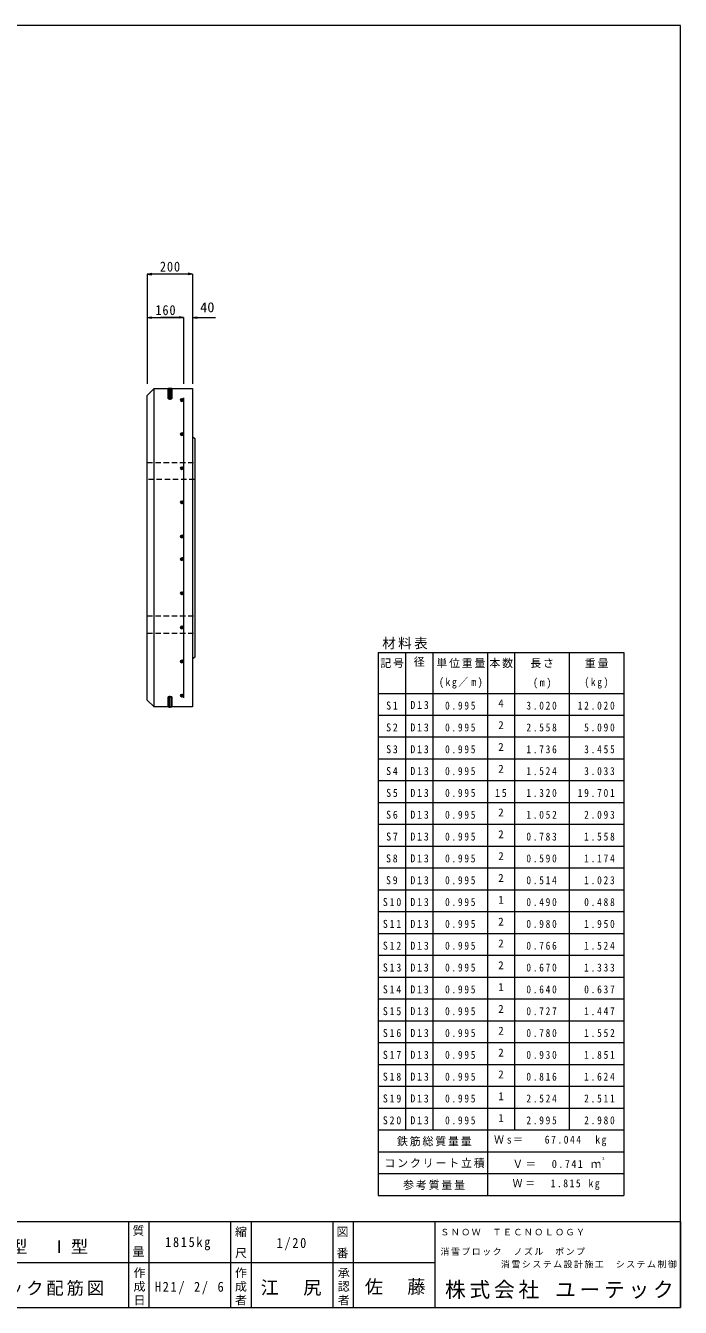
# Model space of a CAD drawing. Units: millimetres at full size, sheet at 1:20; details may follow other scales. Extents: x -10763 to 3978, y -2819 to 6691.
# Drawn here: x 1096 to 3978, y -2819 to 2819 of the extents above; entities that cross this region are included whole.
import ezdxf
from ezdxf.enums import TextEntityAlignment as Align

# ---------------------------------------------------------------- set-up
doc = ezdxf.new("R2010")
doc.units = ezdxf.units.MM
doc.header["$LTSCALE"] = 20
doc.linetypes.add('DASHED1', pattern=[1.8, 1.2, -0.6])
for name, color, linetype, lineweight in [('0-0_図面枠', 4, 'Continuous', 9), ('0-3_鉄筋', 7, 'Continuous', 9), ('0-6_寸法', 4, 'Continuous', 9), ('1-0', 7, 'Continuous', 9), ('1-3', 7, 'Continuous', 9)]:
    doc.layers.add(name, color=color, linetype=linetype, lineweight=lineweight)
doc.styles.add('@ＭＳ ゴシック', font='')
doc.styles.add('ＭＳ ゴシック', font='')
doc.styles.get('@ＭＳ ゴシック').set_extended_font_data('@MS Gothic')
doc.styles.get('ＭＳ ゴシック').set_extended_font_data('MS Gothic')

msp = doc.modelspace()

# ---------------------------------------------------------------- linework, layer by layer
at = {"layer": '0-0_図面枠', "color": 3}
for p, q in [((1631.37, 1192.26), (1661.37, 1222.26)), ((1631.37, -147.74), (1631.37, 1192.26)), ((1661.37, -177.74), (1661.37, 1222.26)), ((1831.37, 1012.26), (1831.37, 32.26)), ((1661.37, -177.74), (1631.37, -147.74))]:
    msp.add_line(p, q, dxfattribs=at)
at = {"layer": '0-0_図面枠'}
for p, q in [((1724.47, 1222.26), (1724.47, 1177.26)), ((1724.47, 1177.26), (1724.47, 1222.26)), ((1731.37, 1226.2), (1731.37, 1173.31)), ((1731.37, 1226.2), (1731.37, 1173.31)), ((1738.27, 1177.26), (1738.27, 1222.26)), ((1738.27, 1222.26), (1738.27, 1177.26)), ((1723.37, 1178.36), (1724.47, 1177.26)), ((1724.47, 1177.26), (1723.37, 1178.36)), ((1724.47, 1177.26), (1738.27, 1177.26)), ((1738.27, 1177.26), (1724.47, 1177.26)), ((1738.27, 1177.26), (1739.37, 1178.36)), ((1739.37, 1178.36), (1738.27, 1177.26)), ((1723.37, -133.84), (1724.47, -132.74)), ((1724.47, -132.74), (1723.37, -133.84)), ((1724.47, -177.74), (1724.47, -132.74)), ((1724.47, -132.74), (1738.27, -132.74)), ((1724.47, -132.74), (1724.47, -177.74)), ((1738.27, -132.74), (1724.47, -132.74)), ((1731.37, -181.69), (1731.37, -128.8)), ((1731.37, -181.69), (1731.37, -128.8)), ((1738.27, -132.74), (1738.27, -177.74)), ((1738.27, -132.74), (1739.37, -133.84)), ((1738.27, -177.74), (1738.27, -132.74)), ((1739.37, -133.84), (1738.27, -132.74))]:
    msp.add_line(p, q, dxfattribs=at)
at = {"layer": '0-0_図面枠', "color": 7, "linetype": 'DASHED1'}
for p, q in [((1631.37, 897.26), (1840.37, 897.26)), ((1840.37, 822.26), (1631.37, 822.26)), ((1631.37, 222.26), (1840.37, 222.26)), ((1631.37, 147.26), (1840.37, 147.26))]:
    msp.add_line(p, q, dxfattribs=at)
at = {"layer": '0-0_図面枠', "color": 3}
msp.add_lwpolyline([(1661.37, 1222.26), (1831.37, 1222.26), (1831.37, 1012.26), (1840.37, 1003.26), (1840.37, 41.26), (1831.37, 32.26), (1831.37, -177.74), (1661.37, -177.74)], dxfattribs=at)
at = {"layer": '0-0_図面枠'}
for points in [[(1739.37, 1178.36), (1739.37, 1222.26), (1723.37, 1222.26), (1723.37, 1178.36)], [(1723.37, 1178.36), (1723.37, 1222.26), (1739.37, 1222.26), (1739.37, 1178.36)], [(1739.37, -133.84), (1739.37, -177.74), (1723.37, -177.74), (1723.37, -133.84)], [(1723.37, -133.84), (1723.37, -177.74), (1739.37, -177.74), (1739.37, -133.84)]]:
    msp.add_lwpolyline(points, dxfattribs=at)
at = {"layer": '0-3_鉄筋'}
for p, q in [((1778.41, 1172.94), (1785.55, 1165.79)), ((1778.57, 1170.65), (1783.26, 1165.96)), ((1778.82, 1174.64), (1787.25, 1166.21)), ((1779.57, 1176.02), (1788.63, 1166.96)), ((1780.57, 1177.13), (1789.75, 1167.96)), ((1781.83, 1178), (1790.61, 1169.22)), ((1783.37, 1178.58), (1791.19, 1170.76)), ((1785.33, 1178.74), (1791.35, 1172.72)), ((1788.65, 1177.55), (1790.16, 1176.03)), ((1778.41, 1022.94), (1785.55, 1015.79)), ((1778.57, 1020.65), (1783.26, 1015.96)), ((1778.82, 1024.64), (1787.25, 1016.21)), ((1779.57, 1026.02), (1788.63, 1016.96)), ((1780.57, 1027.13), (1789.75, 1017.96)), ((1781.83, 1028), (1790.61, 1019.22)), ((1783.37, 1028.58), (1791.19, 1020.76)), ((1785.33, 1028.74), (1791.35, 1022.72)), ((1788.65, 1027.55), (1790.16, 1026.03)), ((1778.41, 872.94), (1785.55, 865.79)), ((1778.57, 870.65), (1783.26, 865.96)), ((1778.82, 874.64), (1787.25, 866.21)), ((1779.57, 876.02), (1788.63, 866.96)), ((1780.57, 877.13), (1789.75, 867.96)), ((1781.83, 878), (1790.61, 869.22)), ((1783.37, 878.58), (1791.19, 870.76)), ((1785.33, 878.74), (1791.35, 872.72)), ((1788.65, 877.55), (1790.16, 876.03)), ((1778.41, 722.94), (1785.55, 715.79)), ((1778.57, 720.65), (1783.26, 715.96)), ((1778.82, 724.64), (1787.25, 716.21)), ((1779.57, 726.02), (1788.63, 716.96)), ((1780.57, 727.13), (1789.75, 717.96)), ((1781.83, 728), (1790.61, 719.22)), ((1783.37, 728.58), (1791.19, 720.76)), ((1785.33, 728.74), (1791.35, 722.72)), ((1788.65, 727.55), (1790.16, 726.03)), ((1778.41, 572.94), (1785.55, 565.79)), ((1778.57, 570.65), (1783.26, 565.96)), ((1778.82, 574.64), (1787.25, 566.21)), ((1779.57, 576.02), (1788.63, 566.96)), ((1780.57, 577.13), (1789.75, 567.96)), ((1781.83, 578), (1790.61, 569.22)), ((1783.37, 578.58), (1791.19, 570.76)), ((1785.33, 578.74), (1791.35, 572.72)), ((1788.65, 577.55), (1790.16, 576.03)), ((1778.41, 472.94), (1785.55, 465.79)), ((1778.57, 470.65), (1783.26, 465.96)), ((1778.82, 474.64), (1787.25, 466.21)), ((1779.57, 476.02), (1788.63, 466.96)), ((1780.57, 477.13), (1789.75, 467.96)), ((1781.83, 478), (1790.61, 469.22)), ((1783.37, 478.58), (1791.19, 470.76)), ((1785.33, 478.74), (1791.35, 472.72)), ((1788.65, 477.55), (1790.16, 476.03)), ((1778.41, 322.94), (1785.55, 315.79)), ((1778.57, 320.65), (1783.26, 315.96)), ((1778.82, 324.64), (1787.25, 316.21)), ((1779.57, 326.02), (1788.63, 316.96)), ((1780.57, 327.13), (1789.75, 317.96)), ((1781.83, 328), (1790.61, 319.22)), ((1783.37, 328.58), (1791.19, 320.76)), ((1785.33, 328.74), (1791.35, 322.72)), ((1788.65, 327.55), (1790.16, 326.03)), ((1778.41, 172.94), (1785.55, 165.79)), ((1778.57, 170.65), (1783.26, 165.96)), ((1778.82, 174.64), (1787.25, 166.21)), ((1779.57, 176.02), (1788.63, 166.96)), ((1780.57, 177.13), (1789.75, 167.96)), ((1781.83, 178), (1790.61, 169.22)), ((1783.37, 178.58), (1791.19, 170.76)), ((1785.33, 178.74), (1791.35, 172.72)), ((1788.65, 177.55), (1790.16, 176.03)), ((1778.41, 22.94), (1785.55, 15.79)), ((1778.57, 20.65), (1783.26, 15.96)), ((1778.82, 24.64), (1787.25, 16.21)), ((1779.57, 26.02), (1788.63, 16.96)), ((1780.57, 27.13), (1789.75, 17.96)), ((1781.83, 28), (1790.61, 19.22)), ((1783.37, 28.58), (1791.19, 20.76)), ((1785.33, 28.74), (1791.35, 22.72)), ((1788.65, 27.55), (1790.16, 26.03)), ((1778.41, -127.06), (1785.55, -134.21)), ((1778.57, -129.35), (1783.26, -134.04)), ((1778.82, -125.36), (1787.25, -133.79)), ((1779.57, -123.98), (1788.63, -133.04)), ((1780.57, -122.87), (1789.75, -132.04)), ((1781.83, -122), (1790.61, -130.78)), ((1783.37, -121.42), (1791.19, -129.24)), ((1785.33, -121.26), (1791.35, -127.28)), ((1788.65, -122.45), (1790.16, -123.97))]:
    msp.add_line(p, q, dxfattribs=at)
at = {"layer": '0-3_鉄筋', "color": 2}
msp.add_line((1791.37, 1182.26), (1791.37, -137.74), dxfattribs=at)
for centre in [(1784.87, 1172.26), (1784.87, 1022.26), (1784.87, 872.26), (1784.87, 722.26), (1784.87, 572.26), (1784.87, 472.26), (1784.87, 322.26), (1784.87, 172.26), (1784.87, 22.26), (1784.87, -127.74)]:
    msp.add_circle(centre, 6.5, dxfattribs=at)
at = {"layer": '0-6_寸法'}
for p, q in [((1631.37, 1726.24), (1651.07, 1729.72)), ((1831.37, 1726.24), (1631.37, 1726.24)), ((1631.37, 1726.24), (1651.07, 1722.77)), ((1631.37, 1726.24), (1631.37, 1534.98)), ((1831.37, 1726.24), (1811.67, 1729.72)), ((1831.37, 1726.24), (1811.67, 1722.77)), ((1831.37, 1726.24), (1831.37, 1534.98)), ((1631.37, 1534.98), (1651.07, 1538.45)), ((1631.37, 1534.98), (1791.37, 1534.98)), ((1631.37, 1534.98), (1651.07, 1531.51)), ((1631.37, 1534.98), (1631.37, 1243.3)), ((1791.37, 1534.98), (1691.37, 1534.98)), ((1791.37, 1534.98), (1771.67, 1538.45)), ((1791.37, 1534.98), (1771.67, 1538.45)), ((1791.37, 1534.98), (1771.67, 1531.51)), ((1791.37, 1534.98), (1771.67, 1531.51)), ((1791.37, 1534.98), (1791.37, 1243.3)), ((1831.37, 1534.98), (1851.07, 1538.45)), ((1831.37, 1534.98), (1931.37, 1534.98)), ((1831.37, 1534.98), (1851.07, 1531.51)), ((1831.37, 1534.98), (1831.37, 1243.3))]:
    msp.add_line(p, q, dxfattribs=at)
at = {"layer": '1-0', "color": 5}
for p, q in [((3978.45, 2818.65), (-3978.45, 2818.65)), ((3978.45, -2818.65), (3978.45, 2818.65)), ((-3978.45, -2818.65), (3978.45, -2818.65))]:
    msp.add_line(p, q, dxfattribs=at)
at = {"layer": '1-0', "color": 2}
for p, q in [((368.45, -2440.65), (3978.45, -2440.65)), ((1548.45, -2440.65), (1548.45, -2818.65)), ((1638.45, -2440.65), (1638.45, -2818.65)), ((1998.45, -2440.65), (1998.45, -2818.65)), ((2088.45, -2440.65), (2088.45, -2818.65)), ((2448.45, -2440.65), (2448.45, -2818.65)), ((2538.45, -2440.65), (2538.45, -2818.65)), ((2898.45, -2818.65), (2898.45, -2440.65)), ((3978.45, -2440.65), (3978.45, -2818.65)), ((458.45, -2620.65), (1548.45, -2620.65)), ((1548.45, -2620.65), (2898.45, -2620.65)), ((468.45, -2818.65), (3978.45, -2818.65))]:
    msp.add_line(p, q, dxfattribs=at)
at = {"layer": '1-3', "color": 3}
for p, q in [((2648.78, 61.94), (3728.78, 61.94)), ((2648.78, 61.94), (2648.78, -2326.06)), ((3728.78, 61.94), (3728.78, -2326.06)), ((2648.78, -2326.06), (3728.78, -2326.06))]:
    msp.add_line(p, q, dxfattribs=at)
at = {"layer": '1-3'}
for p, q in [((2768.78, 61.94), (2768.78, -502.06)), ((2768.78, 61.94), (2768.78, -2038.06)), ((2888.78, 61.94), (2888.78, -502.06)), ((2888.78, 61.94), (2888.78, -2038.06)), ((3128.78, 61.94), (3128.78, -2326.06)), ((3248.78, 61.94), (3248.78, -406.06)), ((3248.78, 61.94), (3248.78, -2038.06)), ((3488.78, 61.94), (3488.78, -502.06)), ((3488.78, 61.94), (3488.78, -2038.06)), ((2648.78, -118.06), (3728.78, -118.06)), ((2648.78, -214.06), (3728.78, -214.06)), ((2648.78, -310.06), (3728.78, -310.06)), ((2648.78, -406.06), (3728.78, -406.06)), ((2648.78, -502.06), (3728.78, -502.06)), ((2648.78, -502.06), (3728.78, -502.06)), ((2648.78, -502.06), (3728.78, -502.06)), ((2648.78, -598.06), (3728.78, -598.06)), ((2648.78, -598.06), (3728.78, -598.06)), ((2648.78, -694.06), (3728.78, -694.06)), ((2648.78, -790.06), (3728.78, -790.06)), ((2648.78, -886.06), (3728.78, -886.06)), ((2648.78, -982.06), (3728.78, -982.06)), ((2648.78, -1078.06), (3728.78, -1078.06)), ((2648.78, -1174.06), (3728.78, -1174.06)), ((2648.78, -1270.06), (3728.78, -1270.06)), ((2648.78, -1366.06), (3728.78, -1366.06)), ((2648.78, -1462.06), (3728.78, -1462.06)), ((2648.78, -1558.06), (3728.78, -1558.06)), ((2648.78, -1654.06), (3728.78, -1654.06)), ((2648.78, -1750.06), (3728.78, -1750.06)), ((2648.78, -1846.06), (3728.78, -1846.06)), ((2648.78, -1942.06), (3728.78, -1942.06)), ((2648.78, -2038.06), (3728.78, -2038.06)), ((2648.78, -2134.06), (3728.78, -2134.06)), ((2648.78, -2230.06), (3728.78, -2230.06))]:
    msp.add_line(p, q, dxfattribs=at)

# ---------------------------------------------------------------- texts
at = {"layer": '0-6_寸法', "color": 7, "style": 'ＭＳ ゴシック', "width": 1.05}
msp.add_text('40', height=43.99, dxfattribs=at).set_placement((1864.54, 1544.98), align=Align.BOTTOM_LEFT)
at = {"layer": '0-6_寸法', "color": 7, "char_height": 43.99, "attachment_point": 7, "style": 'ＭＳ ゴシック'}
for s, insert in [('\\T1.15;\\W0.9;200', (1687.37, 1736.24)), ('\\T1.15;\\W0.9;160', (1667.37, 1544.98))]:
    msp.add_mtext(s, dxfattribs=dict(at, insert=insert))
at = {"layer": '1-0', "attachment_point": 7, "rotation": 270, "style": '@ＭＳ ゴシック'}
for s, insert, char_height in [('\\T1.21;質\\~量', (1568.94, -2454.78), 37.39), ('\\T1.21;縮\\~尺', (2019.37, -2459.94), 37.68), ('\\T1.21;図\\~番', (2466.36, -2459.94), 37.68), ('\\T1.17;作成日', (1572.99, -2640.2), 37.68), ('\\T1.17;作成者', (2019.37, -2640.2), 37.68), ('\\T1.17;承認者', (2471.52, -2640.2), 37.68)]:
    msp.add_mtext(s, dxfattribs=dict(at, insert=insert, char_height=char_height))
at = {"layer": '1-0', "attachment_point": 7, "style": 'ＭＳ ゴシック'}
for s, insert, char_height in [('\\T1.17;ＳＮＯＷ\u3000ＴＥＣＮＯＬＯＧＹ', (2921.85, -2502.57), 28.04), ('\\T1.17;流量計併設型\u3000Ⅰ型', (583.09, -2586.19), 55.76), ('\\T1.28;\\W0.9;1815kg', (1710.3, -2567.86), 43.99), ('\\T1.28;\\W0.9;1/20', (2201.19, -2567.86), 43.99), ('\\T1.17;消雪ブロック\u3000ノズル\u3000ポンプ\u3000', (2922.42, -2590.76), 28.04), ('\\T1.17;消雪システム設計施工\u3000システム制御', (3188.61, -2646.37), 28.04), ('\\T1.17;上床版ブロック配筋図', (564.63, -2768.42), 55.76), ('\\T1.18;株式会社\\~ユーテック', (2942.43, -2781.55), 66.91)]:
    msp.add_mtext(s, dxfattribs=dict(at, insert=insert, char_height=char_height))
at = {"layer": '1-3', "style": 'ＭＳ ゴシック'}
for s, height, p in [('径', 35.19, (2804.78, -7.06)), ('4', 35.19, (3176.78, -190.06)), ('2', 35.19, (3176.78, -286.06)), ('2', 35.19, (3176.78, -382.06)), ('2', 35.19, (3176.78, -478.06)), ('2', 35.19, (3176.78, -670.06)), ('2', 35.19, (3176.78, -766.06)), ('2', 35.19, (3176.78, -862.06)), ('2', 35.19, (3176.78, -958.06)), ('1', 35.19, (3176.78, -1054.06)), ('2', 35.19, (3176.78, -1150.06)), ('2', 35.19, (3176.78, -1246.06)), ('2', 35.19, (3176.78, -1342.06)), ('1', 35.19, (3176.78, -1438.06)), ('2', 35.19, (3176.78, -1534.06)), ('2', 35.19, (3176.78, -1630.06)), ('2', 35.19, (3176.78, -1726.06)), ('2', 35.19, (3176.78, -1822.06)), ('1', 35.19, (3176.78, -1918.06)), ('1', 35.19, (3176.78, -2014.06)), ('３', 11.73, (3630.81, -2174.02))]:
    msp.add_text(s, height=height, dxfattribs=at).set_placement(p, align=Align.BOTTOM_LEFT)
at = {"layer": '1-3', "attachment_point": 7, "style": 'ＭＳ ゴシック'}
for s, insert, char_height in [('\\T1.17;材料表', (2665.58, 75.6), 43.99), ('\\T1.17;記号', (2657.78, -7.06), 35.19), ('\\T1.17;単位重量', (2903.78, -7.06), 35.19), ('\\T1.17;本数', (3137.78, -7.06), 35.19), ('\\T1.17;長さ', (3317.78, -7.06), 35.19), ('\\T1.17;重量', (3557.78, -7.06), 35.19), ('\\T1.32;\\W0.9;(kg／m)', (2915.78, -97.06), 35.19), ('\\T1.38;\\W0.9;(m)', (3329.78, -97.06), 35.19), ('\\T1.39;\\W0.85;(kg)', (3556.28, -97.06), 35.19), ('\\T1.37;\\W0.9;S1', (2683.28, -190.06), 35.19), ('\\T1.38;\\W0.9;D13', (2789.78, -187.26), 35.19), ('\\T1.39;\\W0.85;0.995', (2942.78, -190.06), 35.19), ('\\T1.39;\\W0.85;3.020', (3300.62, -190.06), 35.19), ('\\T1.4;\\W0.85;12.020', (3526.58, -190.06), 35.19), ('\\T1.37;\\W0.9;S2', (2683.28, -286.06), 35.19), ('\\T1.38;\\W0.9;D13', (2789.78, -286.06), 35.19), ('\\T1.39;\\W0.85;0.995', (2942.78, -286.06), 35.19), ('\\T1.39;\\W0.85;2.558', (3300.62, -286.06), 35.19), ('\\T1.4;\\W0.85;\\~5.090', (3526.58, -286.06), 35.19), ('\\T1.37;\\W0.9;S3', (2683.28, -382.06), 35.19), ('\\T1.38;\\W0.9;D13', (2789.78, -382.06), 35.19), ('\\T1.39;\\W0.85;0.995', (2942.78, -382.06), 35.19), ('\\T1.39;\\W0.85;1.736', (3300.62, -382.06), 35.19), ('\\T1.4;\\W0.85;\\~3.455', (3526.58, -382.06), 35.19), ('\\T1.37;\\W0.9;S4', (2683.28, -478.06), 35.19), ('\\T1.38;\\W0.9;D13', (2789.78, -478.06), 35.19), ('\\T1.39;\\W0.85;0.995', (2942.78, -478.06), 35.19), ('\\T1.39;\\W0.85;1.524', (3300.62, -478.06), 35.19), ('\\T1.4;\\W0.85;\\~3.033', (3526.58, -478.06), 35.19), ('\\T1.37;\\W0.9;S5', (2683.28, -574.06), 35.19), ('\\T1.38;\\W0.9;D13', (2789.78, -574.06), 35.19), ('\\T1.39;\\W0.85;0.995', (2942.78, -574.06), 35.19), ('\\T1.37;\\W0.9;15', (3162.74, -574.06), 35.19), ('\\T1.39;\\W0.85;1.320', (3300.62, -574.06), 35.19), ('\\T1.4;\\W0.85;19.701', (3526.58, -574.06), 35.19), ('\\T1.37;\\W0.9;S6', (2683.28, -670.06), 35.19), ('\\T1.38;\\W0.9;D13', (2789.78, -670.06), 35.19), ('\\T1.39;\\W0.85;0.995', (2942.78, -670.06), 35.19), ('\\T1.39;\\W0.85;1.052', (3300.62, -670.06), 35.19), ('\\T1.4;\\W0.85;\\~2.093', (3526.58, -670.06), 35.19), ('\\T1.37;\\W0.9;S7', (2683.28, -766.06), 35.19), ('\\T1.38;\\W0.9;D13', (2789.78, -766.06), 35.19), ('\\T1.39;\\W0.85;0.995', (2942.78, -766.06), 35.19), ('\\T1.39;\\W0.85;0.783', (3300.62, -766.06), 35.19), ('\\T1.4;\\W0.85;\\~1.558', (3526.58, -766.06), 35.19), ('\\T1.37;\\W0.9;S8', (2682.74, -862.06), 35.19), ('\\T1.38;\\W0.9;D13', (2789.78, -862.06), 35.19), ('\\T1.39;\\W0.85;0.995', (2942.78, -862.06), 35.19), ('\\T1.39;\\W0.85;0.590', (3300.62, -862.06), 35.19), ('\\T1.4;\\W0.85;\\~1.174', (3526.58, -862.06), 35.19), ('\\T1.37;\\W0.9;S9', (2682.74, -958.06), 35.19), ('\\T1.38;\\W0.9;D13', (2789.78, -958.06), 35.19), ('\\T1.39;\\W0.85;0.995', (2942.78, -958.06), 35.19), ('\\T1.39;\\W0.85;0.514', (3300.62, -958.06), 35.19), ('\\T1.4;\\W0.85;\\~1.023', (3526.58, -958.06), 35.19), ('\\T1.38;\\W0.9;S10', (2668.7, -1054.06), 35.19), ('\\T1.38;\\W0.9;D13', (2789.78, -1054.06), 35.19), ('\\T1.39;\\W0.85;0.995', (2942.78, -1054.06), 35.19), ('\\T1.39;\\W0.85;0.490', (3300.62, -1054.06), 35.19), ('\\T1.4;\\W0.85;\\~0.488', (3526.58, -1054.06), 35.19), ('\\T1.38;\\W0.9;S11', (2668.7, -1150.06), 35.19), ('\\T1.38;\\W0.9;D13', (2789.78, -1150.06), 35.19), ('\\T1.39;\\W0.85;0.995', (2942.78, -1150.06), 35.19), ('\\T1.39;\\W0.85;0.980', (3300.62, -1150.06), 35.19), ('\\T1.4;\\W0.85;\\~1.950', (3526.58, -1150.06), 35.19), ('\\T1.38;\\W0.9;S12', (2668.7, -1246.06), 35.19), ('\\T1.38;\\W0.9;D13', (2789.78, -1246.06), 35.19), ('\\T1.39;\\W0.85;0.995', (2942.78, -1246.06), 35.19), ('\\T1.39;\\W0.85;0.766', (3300.62, -1246.06), 35.19), ('\\T1.4;\\W0.85;\\~1.524', (3526.58, -1246.06), 35.19), ('\\T1.38;\\W0.9;S13', (2668.7, -1342.06), 35.19), ('\\T1.38;\\W0.9;D13', (2789.78, -1342.06), 35.19), ('\\T1.39;\\W0.85;0.995', (2942.78, -1342.06), 35.19), ('\\T1.39;\\W0.85;0.670', (3300.62, -1342.06), 35.19), ('\\T1.4;\\W0.85;\\~1.333', (3526.58, -1342.06), 35.19), ('\\T1.38;\\W0.9;S14', (2668.7, -1438.06), 35.19), ('\\T1.38;\\W0.9;D13', (2789.78, -1438.06), 35.19), ('\\T1.39;\\W0.85;0.995', (2942.78, -1438.06), 35.19), ('\\T1.39;\\W0.85;0.640', (3300.62, -1438.06), 35.19), ('\\T1.4;\\W0.85;\\~0.637', (3526.58, -1438.06), 35.19), ('\\T1.38;\\W0.9;S15', (2668.7, -1534.06), 35.19), ('\\T1.38;\\W0.9;D13', (2789.78, -1534.06), 35.19), ('\\T1.39;\\W0.85;0.995', (2942.78, -1534.06), 35.19), ('\\T1.39;\\W0.85;0.727', (3300.62, -1534.06), 35.19), ('\\T1.4;\\W0.85;\\~1.447', (3526.58, -1534.06), 35.19), ('\\T1.38;\\W0.9;S16', (2668.7, -1630.06), 35.19), ('\\T1.38;\\W0.9;D13', (2789.78, -1630.06), 35.19), ('\\T1.39;\\W0.85;0.995', (2942.78, -1630.06), 35.19), ('\\T1.39;\\W0.85;0.780', (3300.62, -1630.06), 35.19), ('\\T1.4;\\W0.85;\\~1.552', (3526.58, -1630.06), 35.19), ('\\T1.38;\\W0.9;S17', (2668.7, -1726.06), 35.19), ('\\T1.38;\\W0.9;D13', (2789.78, -1726.06), 35.19), ('\\T1.39;\\W0.85;0.995', (2942.78, -1726.06), 35.19), ('\\T1.39;\\W0.85;0.930', (3300.62, -1726.06), 35.19), ('\\T1.4;\\W0.85;\\~1.851', (3526.58, -1726.06), 35.19), ('\\T1.38;\\W0.9;S18', (2668.7, -1822.06), 35.19), ('\\T1.38;\\W0.9;D13', (2789.78, -1822.06), 35.19), ('\\T1.39;\\W0.85;0.995', (2942.78, -1822.06), 35.19), ('\\T1.39;\\W0.85;0.816', (3300.62, -1822.06), 35.19), ('\\T1.4;\\W0.85;\\~1.624', (3526.58, -1822.06), 35.19), ('\\T1.38;\\W0.9;S19', (2668.7, -1918.06), 35.19), ('\\T1.38;\\W0.9;D13', (2789.78, -1918.06), 35.19), ('\\T1.39;\\W0.85;0.995', (2942.78, -1918.06), 35.19), ('\\T1.39;\\W0.85;2.524', (3300.62, -1918.06), 35.19), ('\\T1.4;\\W0.85;\\~2.511', (3526.58, -1918.06), 35.19), ('\\T1.38;\\W0.9;S20', (2668.7, -2014.06), 35.19), ('\\T1.38;\\W0.9;D13', (2789.78, -2014.06), 35.19), ('\\T1.39;\\W0.85;0.995', (2942.78, -2014.06), 35.19), ('\\T1.39;\\W0.85;2.995', (3300.62, -2014.06), 35.19), ('\\T1.4;\\W0.85;\\~2.980', (3526.58, -2014.06), 35.19), ('\\T1.17;鉄筋総質量量', (2730.86, -2110.06), 35.19), ('\\T1.29;\\W0.9;Ｗs＝\u3000\\~67.044\u3000kg', (3158.4, -2110.06), 35.19), ('\\T1.17;コンクリート立積', (2675.78, -2206.06), 35.19), ('\\T1.26;\\W0.95;Ｖ＝\u30000.741\\~ｍ', (3239.91, -2206.06), 35.19), ('\\T1.29;\\W0.9;Ｗ＝\u30001.815\\~kg', (3239.91, -2302.06), 35.19), ('\\T1.17;参考質量量', (2757.86, -2302.06), 35.19), ('\\T1.28;\\W0.9;H21/\\~2/\\~6', (1665.3, -2760.68), 43.99), ('\\T1.17;江\u3000尻', (2131.03, -2767.39), 58.65), ('\\T1.17;佐\u3000藤', (2589.14, -2763.68), 58.65)]:
    msp.add_mtext(s, dxfattribs=dict(at, insert=insert, char_height=char_height))

doc.saveas('drawing.dxf')
